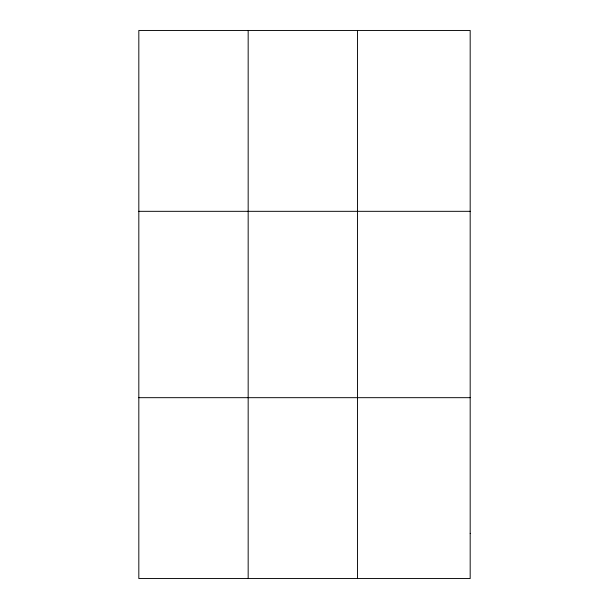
<?xml version="1.0" encoding="UTF-8"?>
<svg xmlns="http://www.w3.org/2000/svg" width="609" height="609" viewBox="0 0 609 609"><rect width="100%" height="100%" fill="white"/><g stroke="black" fill="none" stroke-linecap="round" stroke-linejoin="round"><path stroke-width="0.91" d="M248.167 578.55L248.167 30.45M357.521 578.55L357.521 30.45M138.822 211.323L470.178 211.323M138.822 397.677L470.178 397.677M470.178 533.332L470.178 578.55L138.822 578.55L138.822 30.45L470.178 30.45L470.178 533.332"/></g></svg>
